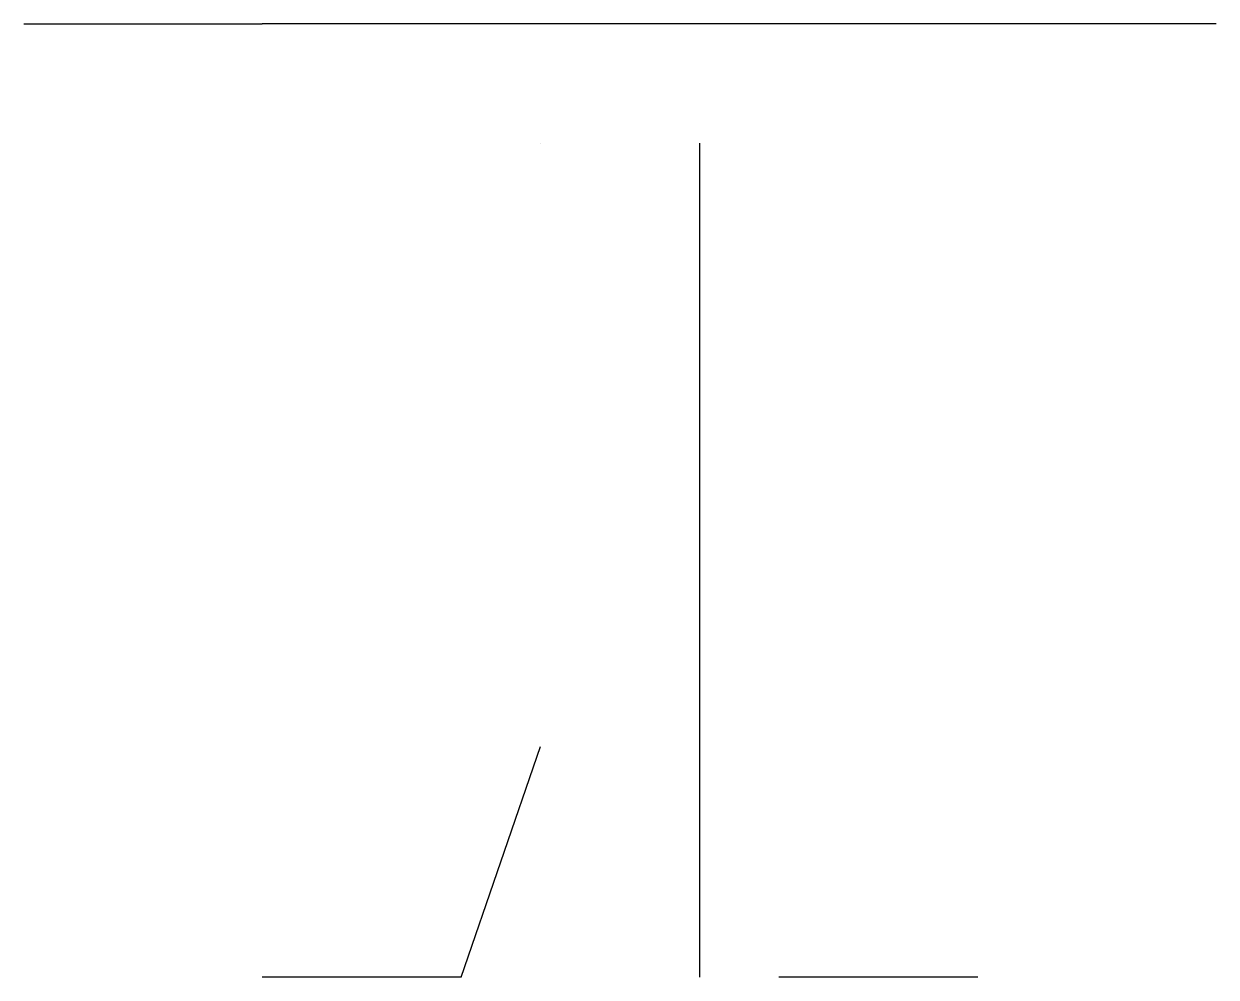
# Model space of a CAD drawing. Header units: millimetres. Extents: x 609 to 759, y -39 to 81.
import ezdxf

# ---------------------------------------------------------------- set-up
doc = ezdxf.new("R2010")
doc.units = ezdxf.units.MM

msp = doc.modelspace()

# ---------------------------------------------------------------- linework, layer by layer
at = {"extrusion": (0, -1, 0)}
for p, q in [((609.18, 81.16, 15), (634.18, 81.16, 15)), ((609.18, 81.16, 15), (639.18, 81.16, 15)), ((759.18, 81.16, 15), (729.18, 81.16, 15)), ((694.18, 66.16, 15), (694.18, 66.16, 40)), ((694.18, 66.16, 15), (694.18, 66.16, 40)), ((694.18, 66.16, 15), (694.18, -38.84, 15)), ((704.18, -38.84, 15), (704.18, -38.84, 35)), ((729.18, -38.84, 15), (704.18, -38.84, 15)), ((704.18, -38.84, 15), (704.18, -38.84, 35))]:
    msp.add_line(p, q, dxfattribs=at)
for p, q in [((729.18, 81.16, 15), (639.18, 81.16, 15)), ((674.18, 66.16, 15), (674.18, 66.16, 40)), ((694.18, 66.16, 15), (694.18, -38.84, 15)), ((664.18, -38.84, 35), (674.18, -9.81, 15)), ((664.18, -38.84, 15), (639.18, -38.84, 15)), ((664.18, -38.84, 15), (664.18, -38.84, 35)), ((704.18, -38.84, 15), (704.18, -38.84, 35)), ((704.18, -38.84, 35), (704.18, -38.84, 15)), ((704.18, -38.84, 15), (704.18, -38.84, 35)), ((729.18, -38.84, 15), (704.18, -38.84, 15)), ((704.68, -38.84, 15), (704.68, -38.84))]:
    msp.add_line(p, q)
at = {"extrusion": (-1, 0, 0)}
for p, q in [((729.18, -38.84, 15), (704.18, -38.84, 15)), ((704.18, -38.84, 15), (704.18, -38.84, 35)), ((704.18, -38.84, 35), (704.18, -38.84, 15))]:
    msp.add_line(p, q, dxfattribs=at)

doc.saveas('drawing.dxf')
